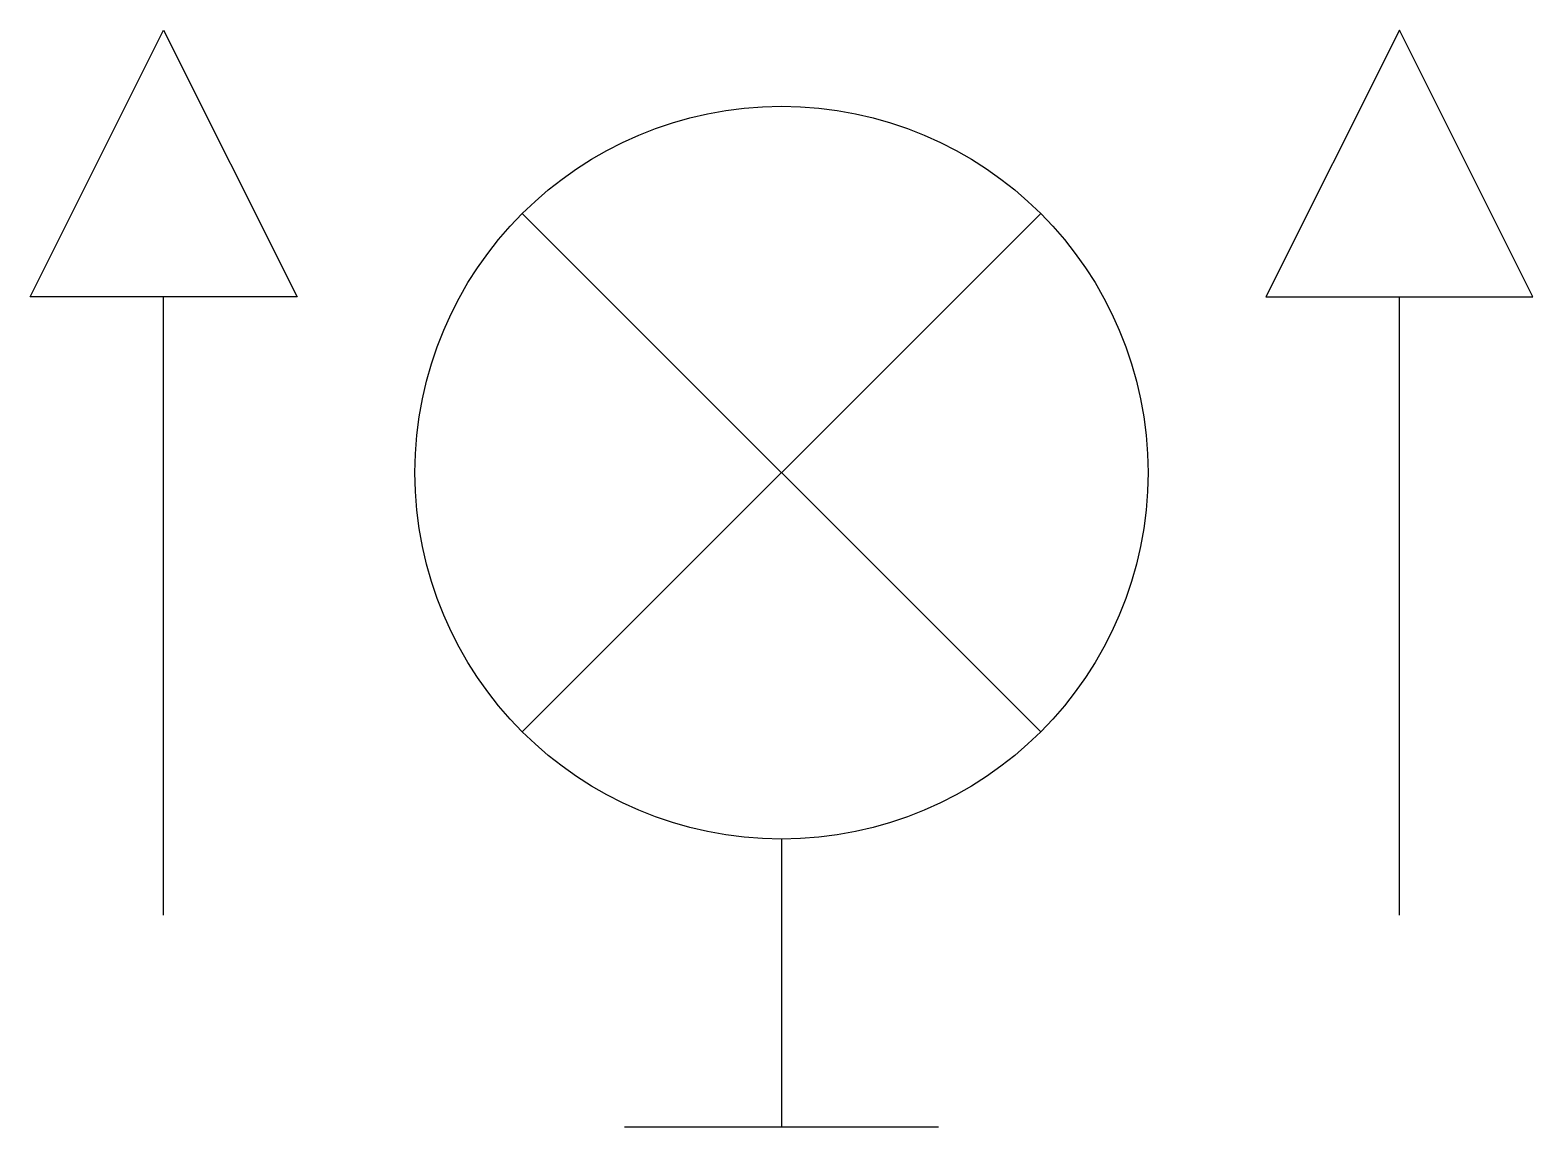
# Model space of a CAD drawing. Extents: x -0.149 to 0.149, y 0 to 0.218.
import ezdxf

# ---------------------------------------------------------------- set-up
doc = ezdxf.new("R2010")
doc.units = 0
doc.header["$MEASUREMENT"] = 0
doc.layers.get('0').update_dxf_attribs({"linetype": 'CONTINUOUS'})

msp = doc.modelspace()

# ---------------------------------------------------------------- linework, layer by layer
for p, q in [((-0.05156, 0.18177), (0.05156, 0.07865)), ((0.05156, 0.18177), (-0.05156, 0.07865)), ((0, 0.05729), (0, 0)), ((-0.03125, 0), (0.03125, 0))]:
    msp.add_line(p, q)
at = {"linetype": 'Continuous'}
for p, q in [((-0.12292, 0.04212), (-0.12292, 0.16517)), ((0.12292, 0.04212), (0.12292, 0.16517))]:
    msp.add_line(p, q, dxfattribs=at)
for points in [[(-0.12292, 0.21829), (-0.09635, 0.16517), (-0.14948, 0.16517)], [(0.12292, 0.21829), (0.09635, 0.16517), (0.14948, 0.16517)]]:
    msp.add_lwpolyline(points, close=True)
msp.add_circle((0, 0.13021), 0.07292)
for points in [[(-0.14948, 0.16517), (-0.12292, 0.21829), (-0.09635, 0.16517), (-0.14948, 0.16517)], [(0.14948, 0.16517), (0.12292, 0.21829), (0.09635, 0.16517), (0.14948, 0.16517)]]:
    msp.add_solid(points)

doc.saveas('drawing.dxf')
